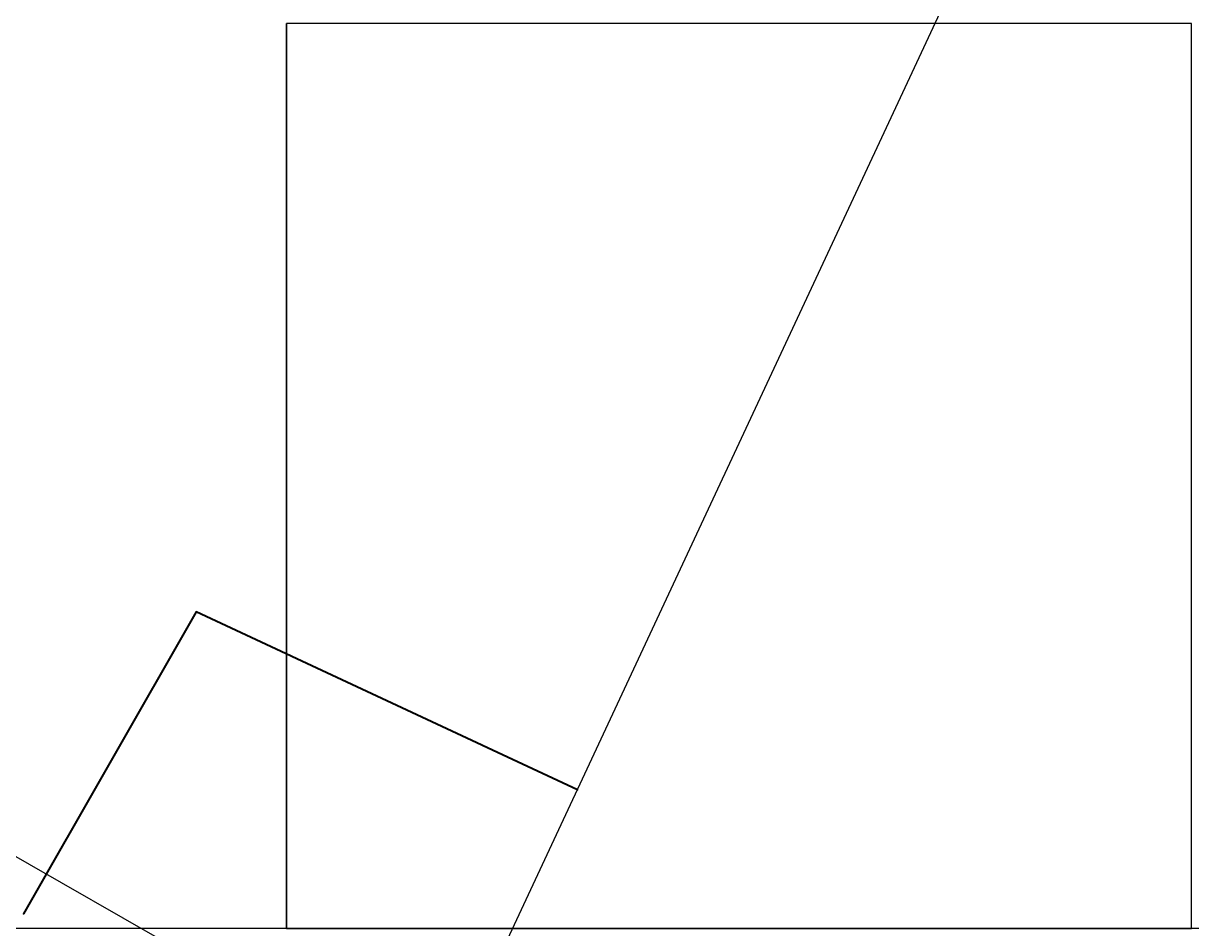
# Model space of a CAD drawing. Header units: inches. Extents: x -29 to 100, y 0 to 100.
import ezdxf

# ---------------------------------------------------------------- set-up
doc = ezdxf.new("R2010")
doc.units = ezdxf.units.IN
doc.header["$MEASUREMENT"] = 0

msp = doc.modelspace()

# ---------------------------------------------------------------- linework, layer by layer
at = {"color": 3}
for p, q in [((100, 100), (0, 100)), ((0, 100), (0, 0)), ((100, 0), (100, 100))]:
    msp.add_line(p, q, dxfattribs=at)
at = {"color": 5}
for p, q in [((0, 0, 100), (0, 100, 100)), ((0, 100, 100), (0, 100)), ((0, 100), (0, 0)), ((0, 0), (0, 0, 100))]:
    msp.add_line(p, q, dxfattribs=at)
at = {"color": 141, "lineweight": 40, "true_color": 0xadddf7, "extrusion": (-0.462872, -0.810026, -0.360011)}
msp.add_line((-10, 35, 28), (-29.07, 1.62, 13.16), dxfattribs=at)
at = {"color": 215, "lineweight": 40, "true_color": 0xa953a0, "extrusion": (0.906183, -0.422885, 0)}
msp.add_line((32.15, 15.33, 28), (-10, 35, 28), dxfattribs=at)
at = {"color": 240, "true_color": 0xed1f24}
for p, q in [((0, 0), (100, 0)), ((0, 0), (100, 0)), ((100, 0, 100), (0, 0, 100)), ((0, 0, 100), (0, 0)), ((100, 0), (100, 0, 100))]:
    msp.add_line(p, q, dxfattribs=at)
at = {"color": 215, "true_color": 0xa953a0}
msp.add_xline((25, 0), (0.422885, 0.906183), dxfattribs=at)
at = {"color": 141, "true_color": 0xadddf7}
for direction in [(-0.868243, 0.496139), (-0.613941, 0, 0.789352)]:
    msp.add_xline((-16, 0), direction, dxfattribs=at)
msp.add_point((-10, 35, 28))
at = {"extrusion": (0.906183, -0.422885, 0)}
for p in [(-10, 35, 28), (-10, 35, 28), (-10, 35, 28), (32.15, 15.33, 28)]:
    msp.add_point(p, dxfattribs=at)
at = {"extrusion": (-0.462872, -0.810026, -0.360011)}
msp.add_point((-29.07, 1.62, 13.16), dxfattribs=at)

doc.saveas('drawing.dxf')
